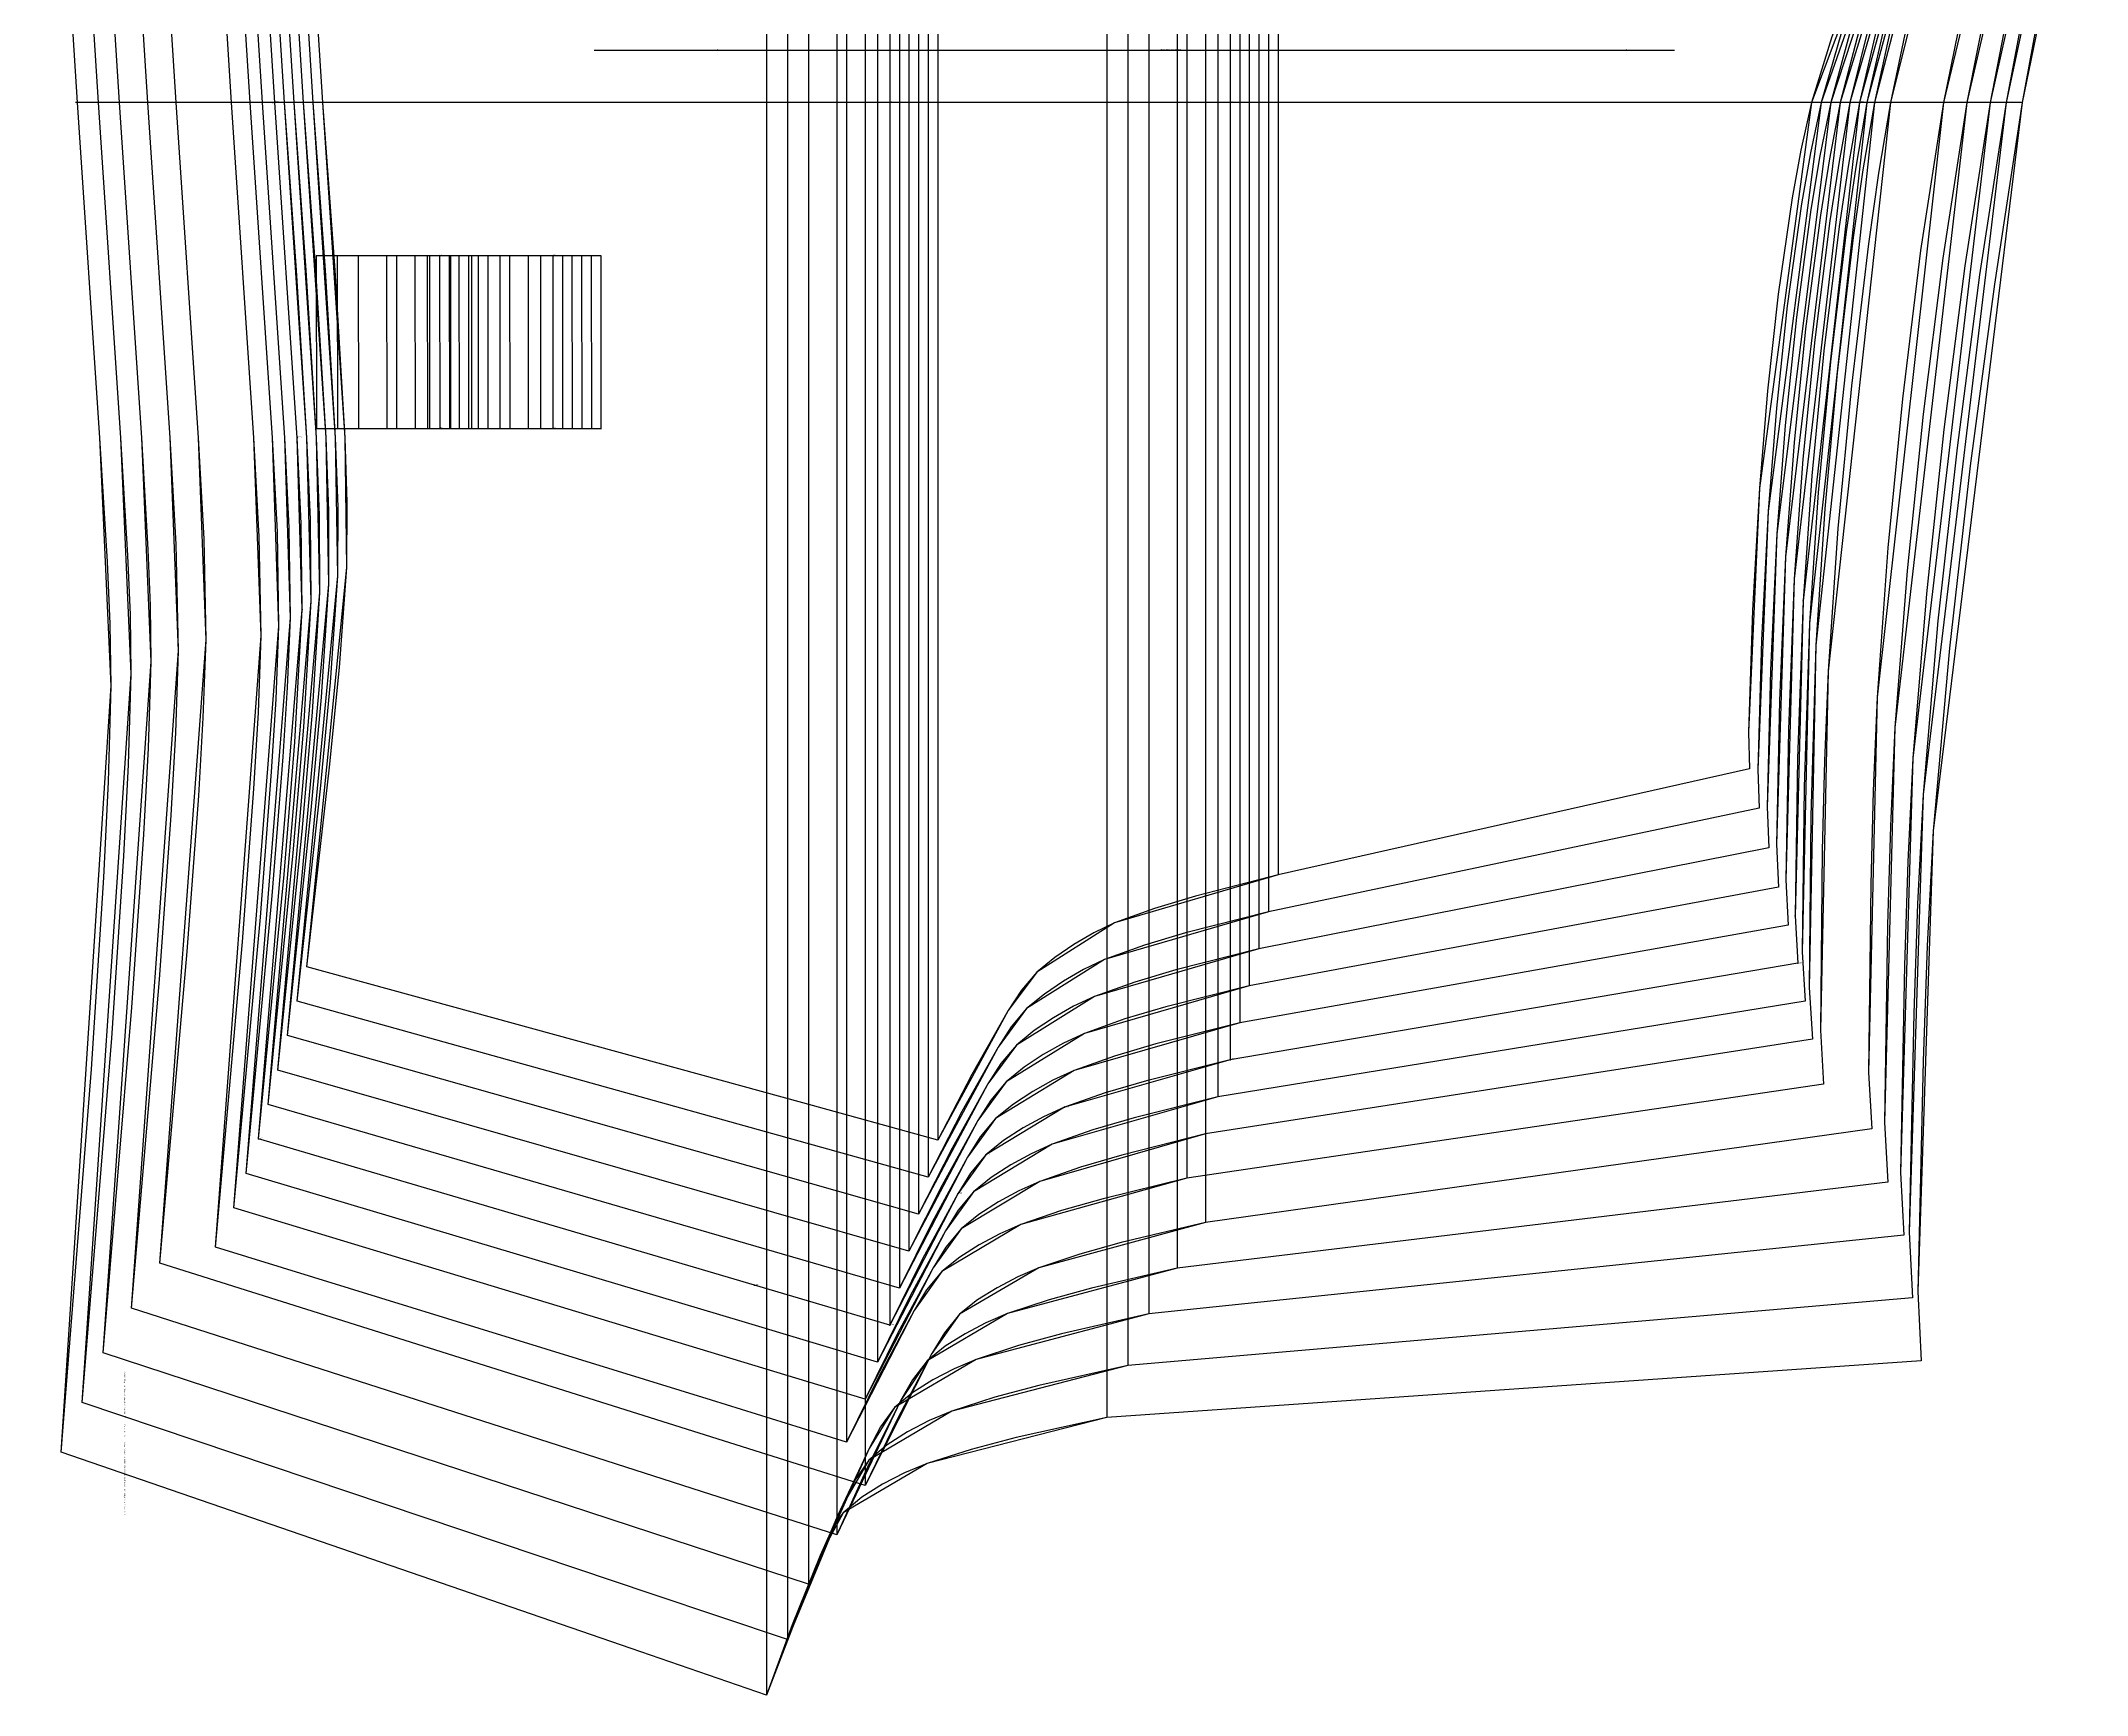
# Model space of a CAD drawing. Extents: x -17 to 2388, y -41 to 629.
# Drawn here: x -16.9 to 398, y -40.7 to 294.6 of the extents above; entities that cross this region are included whole.
import ezdxf

# ---------------------------------------------------------------- set-up
doc = ezdxf.new("R2010")
doc.units = 0

# ---------------------------------------------------------------- blocks, each defined once
blk = doc.blocks.new('GLX4802SLS_26')
at = {"layer": '1'}
for points in [[(37.0078, 106.9722), (45.113, 187.9092), (44.8158, 214.2186), (40.2845, 282.1331), (36.6548, 339.4863), (34.2113, 384.683), (33.2258, 468.9348)], [(386.9665, 396.0496), (385.0895, 391.2007), (361.8459, 334.6654), (342.0822, 282.1331), (331.564, 204.0001), (329.2831, 154.5413), (329.5498, 147.0864)], [(329.5498, 147.0864), (233.962, 125.6361), (200.7896, 115.8622), (185.0441, 105.8774), (179.2072, 98.1329), (164.9604, 71.8363)], [(164.9604, 71.8363), (137.5588, 79.3573), (37.0078, 106.9722)]]:
    blk.add_lwpolyline(points, dxfattribs=at)
at = {"layer": '5'}
blk.add_line((130.0404, 292.7427), (314.32, 292.7427), dxfattribs=at)
at = {"layer": '7'}
blk.add_line((130.0404, 292.7427), (314.32, 292.7427), dxfattribs=at)
at = {"layer": '8'}
for p, q in [((233.962, 438.6301), (233.962, 125.6361)), ((96.7055, 251.0917), (73.7058, 251.0714)), ((73.7058, 251.0664), (73.7362, 216.0651)), ((96.736, 216.0855), (96.7055, 251.0867)), ((73.7388, 216.0702), (96.7385, 216.0906))]:
    blk.add_line(p, q, dxfattribs=at)
for points in [[(164.9604, 480.8017), (164.9604, 282.1331), (164.9604, 71.8363)], [(342.0822, 282.1331), (233.962, 282.1331), (39.906, 282.1331)]]:
    blk.add_lwpolyline(points, dxfattribs=at)
at = {"layer": '84'}
for points in [[(37.0078, 106.9722), (41.6129, 147.3988), (43.622, 167.635), (45.113, 187.9092), (45.2324, 201.0614), (44.8158, 214.2186), (42.766, 248.186), (40.2845, 282.1331), (36.6548, 339.4863), (34.2113, 384.683), (33.5001, 426.8039), (33.2258, 468.9348)], [(386.9665, 396.0496), (385.0895, 391.2007), (361.8459, 334.6654), (351.1271, 308.6685), (346.2452, 295.5113), (342.0822, 282.1331), (339.9333, 272.5217), (338.1553, 262.8316), (335.3309, 243.3193), (333.1693, 223.6877), (331.564, 204.0001), (330.1594, 179.2885), (329.2831, 154.5413), (329.5498, 147.0864)], [(329.5498, 147.0864), (233.962, 125.6361), (217.1701, 121.3003), (208.8947, 118.8136), (200.7896, 115.8622), (196.5656, 113.8302), (192.5168, 111.473), (188.6484, 108.8441), (185.0441, 105.8774), (181.8945, 102.197), (179.2072, 98.1329), (171.8488, 85.1231), (164.9604, 71.8363)], [(164.9604, 71.8363), (137.5588, 79.3573), (37.0078, 106.9722)]]:
    blk.add_lwpolyline(points, dxfattribs=at)
at = {"layer": '85'}
for points in [[(164.9604, 480.8017), (164.9604, 282.1331), (164.9604, 71.8363)], [(233.962, 438.6301), (233.962, 125.6361)], [(342.0822, 282.1331), (233.962, 282.1331), (39.906, 282.1331)], [(96.7055, 251.0917), (73.7058, 251.0714)], [(73.7058, 251.0664), (73.7362, 216.0651)], [(96.736, 216.0855), (96.7055, 251.0867)], [(73.7388, 216.0702), (96.7385, 216.0906)]]:
    blk.add_lwpolyline(points, dxfattribs=at)
at = {"layer": '1'}
blk.add_text('Piece Name: GLX4802SLS', height=0.25, dxfattribs=at).set_placement((210.0961, 292.7401))
blk = doc.blocks.new('GLX4802SLS_28')
at = {"layer": '1'}
for points in [[(35.0571, 99.9922), (43.3045, 186.2074), (42.8651, 214.2186), (38.3337, 282.1331), (34.7041, 339.4863), (32.192, 387.1214), (31.2751, 475.9148)], [(388.9172, 404.0505), (387.0402, 398.8613), (363.7382, 338.3306), (344.0329, 282.1331), (333.3217, 199.3519), (331.1754, 146.9771), (331.5005, 139.0854)], [(331.5005, 139.0854), (232.0138, 118.1355), (198.7525, 108.4377), (182.9664, 98.4758), (177.1651, 90.7009), (163.0122, 64.3357)], [(163.0122, 64.3357), (135.6106, 71.9684), (35.0571, 99.9922)]]:
    blk.add_lwpolyline(points, dxfattribs=at)
at = {"layer": '5'}
blk.add_line((128.0897, 292.7427), (312.3718, 292.7427), dxfattribs=at)
at = {"layer": '7'}
blk.add_line((128.0897, 292.7427), (312.3718, 292.7427), dxfattribs=at)
at = {"layer": '8'}
for p, q in [((232.0138, 446.1307), (232.0138, 118.1355)), ((94.7548, 251.0917), (71.755, 251.0714)), ((71.755, 251.0664), (71.7855, 216.0651)), ((94.7852, 216.0855), (94.7548, 251.0867)), ((71.7881, 216.0702), (94.7903, 216.0906))]:
    blk.add_line(p, q, dxfattribs=at)
for points in [[(163.0122, 488.3023), (163.0122, 282.1331), (163.0122, 64.3357)], [(344.0329, 282.1331), (232.0138, 282.1331), (37.9553, 282.1331)]]:
    blk.add_lwpolyline(points, dxfattribs=at)
at = {"layer": '84'}
for points in [[(35.0571, 99.9922), (39.7688, 143.0579), (41.8161, 164.6124), (43.3045, 186.2074), (43.3629, 200.213), (42.8651, 214.2186), (40.7975, 248.186), (38.3337, 282.1331), (34.7041, 339.4863), (33.2944, 363.2962), (32.192, 387.1214), (31.5037, 431.513), (31.2751, 475.9148)], [(388.9172, 404.0505), (387.0402, 398.8613), (363.7382, 338.3306), (353.0499, 310.482), (348.1883, 296.4104), (344.0329, 282.1331), (341.8663, 271.9299), (340.0654, 261.6556), (337.1825, 240.98), (334.9626, 220.1952), (333.3217, 199.3519), (331.9679, 173.1798), (331.1754, 146.9771), (331.5005, 139.0854)], [(331.5005, 139.0854), (232.0138, 118.1355), (215.1762, 113.8403), (206.8805, 111.374), (198.7525, 108.4377), (194.5158, 106.4159), (190.4543, 104.0689), (186.5783, 101.4451), (182.9664, 98.4758), (179.8321, 94.7827), (177.1651, 90.7009), (169.8524, 77.6555), (163.0122, 64.3357)], [(163.0122, 64.3357), (135.6106, 71.9684), (35.0571, 99.9922)]]:
    blk.add_lwpolyline(points, dxfattribs=at)
at = {"layer": '85'}
for points in [[(163.0122, 488.3023), (163.0122, 282.1331), (163.0122, 64.3357)], [(232.0138, 446.1307), (232.0138, 118.1355)], [(344.0329, 282.1331), (232.0138, 282.1331), (37.9553, 282.1331)], [(94.7548, 251.0917), (71.755, 251.0714)], [(71.755, 251.0664), (71.7855, 216.0651)], [(94.7852, 216.0855), (94.7548, 251.0867)], [(71.7881, 216.0702), (94.7903, 216.0906)]]:
    blk.add_lwpolyline(points, dxfattribs=at)
at = {"layer": '1'}
blk.add_text('Piece Name: GLX4802SLS', height=0.25, dxfattribs=at).set_placement((210.0961, 292.7401))
blk = doc.blocks.new('GLX4802SLS_30')
at = {"layer": '1'}
for points in [[(33.109, 93.0098), (41.4986, 184.5057), (40.9169, 214.2186), (36.3856, 282.1331), (32.7559, 339.4863), (30.1778, 389.5598), (29.3269, 482.8947)], [(390.8654, 412.049), (388.9909, 406.522), (365.6305, 341.9984), (345.9811, 282.1331), (335.0768, 194.7038), (333.0702, 139.4105), (333.4487, 131.0818)], [(333.4487, 131.0818), (230.0631, 110.6323), (196.7231, 100.9524), (180.8912, 91.0717), (175.1178, 83.2638), (161.0615, 56.8325)], [(161.0615, 56.8325), (133.6599, 64.5567), (33.109, 93.0098)]]:
    blk.add_lwpolyline(points, dxfattribs=at)
at = {"layer": '5'}
blk.add_line((126.1415, 292.7427), (310.4211, 292.7427), dxfattribs=at)
at = {"layer": '7'}
blk.add_line((126.1415, 292.7427), (310.4211, 292.7427), dxfattribs=at)
at = {"layer": '8'}
for p, q in [((230.0631, 453.6314), (230.0631, 110.6323)), ((92.8066, 251.0892), (69.8069, 251.0689)), ((69.8069, 251.0664), (69.8374, 216.0626)), ((92.8371, 216.0829), (92.8066, 251.0841)), ((69.8399, 216.0702), (92.8396, 216.088))]:
    blk.add_line(p, q, dxfattribs=at)
for points in [[(161.0615, 495.803), (161.0615, 282.1331), (161.0615, 56.8325)], [(345.9811, 282.1331), (230.0631, 282.1331), (36.0071, 282.1331)]]:
    blk.add_lwpolyline(points, dxfattribs=at)
at = {"layer": '84'}
for points in [[(33.109, 93.0098), (37.9273, 138.7171), (40.0076, 161.5923), (41.4986, 184.5057), (41.496, 199.3621), (40.9169, 214.2186), (38.8341, 248.1834), (36.3856, 282.1331), (32.7559, 339.4863), (31.3005, 364.5154), (30.1778, 389.5598), (29.5098, 436.2222), (29.3269, 482.8947)], [(390.8654, 412.049), (388.9909, 406.522), (365.6305, 341.9984), (354.9778, 312.3007), (350.134, 297.3121), (345.9811, 282.1331), (343.8018, 271.3406), (341.9755, 260.4821), (339.0316, 238.6457), (336.7558, 216.7052), (335.0768, 194.7038), (333.7764, 167.0762), (333.0702, 139.4105), (333.4487, 131.0818)], [(333.4487, 131.0818), (230.0631, 110.6323), (213.1924, 106.3422), (204.8765, 103.8784), (196.7231, 100.9524), (192.4762, 98.9559), (188.3995, 96.6318), (184.5082, 94.0309), (180.8912, 91.0717), (177.7645, 87.3684), (175.1178, 83.2638), (167.856, 70.1853), (161.0615, 56.8325)], [(161.0615, 56.8325), (133.6599, 64.5567), (33.109, 93.0098)]]:
    blk.add_lwpolyline(points, dxfattribs=at)
at = {"layer": '85'}
for points in [[(161.0615, 495.803), (161.0615, 282.1331), (161.0615, 56.8325)], [(230.0631, 453.6314), (230.0631, 110.6323)], [(345.9811, 282.1331), (230.0631, 282.1331), (36.0071, 282.1331)], [(92.8066, 251.0892), (69.8069, 251.0689)], [(69.8069, 251.0664), (69.8374, 216.0626)], [(92.8371, 216.0829), (92.8066, 251.0841)], [(69.8399, 216.0702), (92.8396, 216.088)]]:
    blk.add_lwpolyline(points, dxfattribs=at)
at = {"layer": '1'}
blk.add_text('Piece Name: GLX4802SLS', height=0.25, dxfattribs=at).set_placement((210.0961, 292.7376))
blk = doc.blocks.new('GLX4802SLS_32')
at = {"layer": '1'}
for points in [[(31.1582, 86.0298), (39.6926, 182.8039), (38.9662, 214.2186), (34.4348, 282.1331), (30.8052, 339.4863), (28.1585, 391.9957), (27.3762, 489.8746)], [(392.8161, 420.0526), (390.9441, 414.1826), (367.5228, 345.6661), (347.9293, 282.1331), (336.8371, 190.0556), (334.9626, 131.8464), (335.3994, 123.0808)], [(335.3994, 123.0808), (228.1124, 103.1317), (194.6936, 93.467), (178.8135, 83.6676), (173.0731, 75.8292), (159.1107, 49.3319)], [(159.1107, 49.3319), (131.7092, 57.1754), (31.1582, 86.0298)]]:
    blk.add_lwpolyline(points, dxfattribs=at)
at = {"layer": '5'}
blk.add_line((124.1908, 292.7427), (308.4704, 292.7427), dxfattribs=at)
at = {"layer": '7'}
blk.add_line((124.1908, 292.7427), (308.4704, 292.7427), dxfattribs=at)
at = {"layer": '8'}
for p, q in [((228.1124, 461.132), (228.1124, 103.1317)), ((90.8559, 251.0892), (67.8562, 251.0689)), ((67.8562, 251.0664), (67.8866, 216.0626)), ((90.8863, 216.0829), (90.8559, 251.0841)), ((67.8892, 216.0702), (90.8889, 216.088))]:
    blk.add_line(p, q, dxfattribs=at)
for points in [[(159.1107, 503.3036), (159.1107, 282.1331), (159.1107, 49.3319)], [(347.9293, 282.1331), (228.1124, 282.1331), (34.0564, 282.1331)]]:
    blk.add_lwpolyline(points, dxfattribs=at)
at = {"layer": '84'}
for points in [[(31.1582, 86.0298), (36.0858, 134.3762), (38.2042, 158.5697), (39.6926, 182.8039), (39.6291, 198.5112), (38.9662, 214.2186), (36.8682, 248.1834), (34.4348, 282.1331), (30.8052, 339.4863), (29.3066, 365.7321), (28.1585, 391.9957), (27.5159, 440.9314), (27.3762, 489.8746)], [(392.8161, 420.0526), (390.9441, 414.1826), (367.5228, 345.6661), (356.9031, 314.1193), (352.0796, 298.2138), (347.9293, 282.1331), (345.7372, 270.7514), (343.8856, 259.3087), (340.8833, 236.309), (338.549, 213.2127), (336.8371, 190.0556), (335.5874, 160.97), (334.9626, 131.8464), (335.3994, 123.0808)], [(335.3994, 123.0808), (228.1124, 103.1317), (211.2061, 98.8441), (202.8724, 96.3804), (194.6936, 93.467), (190.4366, 91.4934), (186.3446, 89.1921), (182.4406, 86.6115), (178.8135, 83.6676), (175.702, 79.9516), (173.0731, 75.8292), (165.8595, 62.7152), (159.1107, 49.3319)], [(159.1107, 49.3319), (131.7092, 57.1754), (31.1582, 86.0298)]]:
    blk.add_lwpolyline(points, dxfattribs=at)
at = {"layer": '85'}
for points in [[(159.1107, 503.3036), (159.1107, 282.1331), (159.1107, 49.3319)], [(228.1124, 461.132), (228.1124, 103.1317)], [(347.9293, 282.1331), (228.1124, 282.1331), (34.0564, 282.1331)], [(90.8559, 251.0892), (67.8562, 251.0689)], [(67.8562, 251.0664), (67.8866, 216.0626)], [(90.8863, 216.0829), (90.8559, 251.0841)], [(67.8892, 216.0702), (90.8889, 216.088)]]:
    blk.add_lwpolyline(points, dxfattribs=at)
at = {"layer": '1'}
blk.add_text('Piece Name: GLX4802SLS', height=0.25, dxfattribs=at).set_placement((210.0961, 292.7401))
blk = doc.blocks.new('GLX4802SLS_34')
at = {"layer": '1'}
for points in [[(29.21, 79.0525), (37.8867, 181.102), (37.018, 214.2186), (32.4866, 282.1331), (28.857, 339.4863), (26.1443, 394.4366), (25.428, 496.8545)], [(394.7643, 427.7513), (392.8949, 421.5562), (369.4176, 349.1942), (349.88, 282.1331), (338.5998, 185.5877), (336.8599, 124.5693), (337.3476, 115.3846)], [(337.3476, 115.3846), (226.1642, 95.6336), (192.5879, 85.9486), (176.6317, 76.2077), (170.9573, 68.354), (157.1626, 41.8338)], [(157.1626, 41.8338), (129.761, 49.7968), (29.21, 79.0525)]]:
    blk.add_lwpolyline(points, dxfattribs=at)
at = {"layer": '5'}
blk.add_line((122.2426, 292.7427), (306.5222, 292.7427), dxfattribs=at)
at = {"layer": '7'}
blk.add_line((122.2426, 292.7427), (306.5222, 292.7427), dxfattribs=at)
at = {"layer": '8'}
for p, q in [((226.1642, 468.6326), (226.1642, 95.6336)), ((88.9077, 251.0917), (65.908, 251.0714)), ((65.908, 251.0664), (65.9385, 216.0651)), ((88.9381, 216.0855), (88.9077, 251.0867)), ((65.941, 216.0702), (88.9407, 216.0906))]:
    blk.add_line(p, q, dxfattribs=at)
for points in [[(157.1626, 510.8042), (157.1626, 282.1331), (157.1626, 41.8338)], [(349.88, 282.1331), (226.1642, 282.1331), (32.1082, 282.1331)]]:
    blk.add_lwpolyline(points, dxfattribs=at)
at = {"layer": '84'}
for points in [[(29.21, 79.0525), (34.2443, 130.0353), (36.3982, 155.5497), (37.8867, 181.102), (37.7597, 197.6628), (37.018, 214.2186), (34.9073, 248.1834), (32.4866, 282.1331), (28.857, 339.4863), (27.3101, 366.9513), (26.1443, 394.4366), (25.5194, 445.6405), (25.428, 496.8545)], [(394.7643, 427.7513), (392.8949, 421.5562), (369.4176, 349.1942), (358.8309, 315.8694), (354.0227, 299.0825), (349.88, 282.1331), (347.6727, 270.1849), (345.7957, 258.1809), (342.7375, 234.0661), (340.3474, 209.8549), (338.5998, 185.5877), (337.401, 155.095), (336.8599, 124.5693), (337.3476, 115.3846)], [(337.3476, 115.3846), (226.1642, 95.6336), (209.1817, 91.3283), (200.8074, 88.8594), (192.5879, 85.9486), (188.308, 83.9902), (184.1958, 81.7093), (180.2715, 79.1465), (176.6317, 76.2077), (173.5455, 72.484), (170.9573, 68.354), (163.8275, 55.2247), (157.1626, 41.8338)], [(157.1626, 41.8338), (129.761, 49.7968), (29.21, 79.0525)]]:
    blk.add_lwpolyline(points, dxfattribs=at)
at = {"layer": '85'}
for points in [[(157.1626, 510.8042), (157.1626, 282.1331), (157.1626, 41.8338)], [(226.1642, 468.6326), (226.1642, 95.6336)], [(349.88, 282.1331), (226.1642, 282.1331), (32.1082, 282.1331)], [(88.9077, 251.0917), (65.908, 251.0714)], [(65.908, 251.0664), (65.9385, 216.0651)], [(88.9381, 216.0855), (88.9077, 251.0867)], [(65.941, 216.0702), (88.9407, 216.0906)]]:
    blk.add_lwpolyline(points, dxfattribs=at)
at = {"layer": '1'}
blk.add_text('Piece Name: GLX4802SLS', height=0.25, dxfattribs=at).set_placement((210.0961, 292.7401))
blk = doc.blocks.new('GLX4802SLS_36')
at = {"layer": '1'}
for points in [[(27.2593, 72.0726), (36.0808, 179.4028), (35.0673, 214.2186), (30.5359, 282.1331), (26.9063, 339.4863), (24.1275, 396.8776), (23.4773, 503.8345)], [(396.715, 435.45), (394.8481, 428.9298), (371.315, 352.7248), (351.8307, 282.1331), (340.3677, 181.1173), (338.7573, 117.2922), (339.2983, 107.6859)], [(339.2983, 107.6859), (224.2135, 88.133), (190.6347, 78.5038), (174.6632, 68.862), (168.9888, 60.9651), (155.2118, 34.3332)], [(155.2118, 34.3332), (127.8103, 42.4155), (27.2593, 72.0726)]]:
    blk.add_lwpolyline(points, dxfattribs=at)
at = {"layer": '2'}
for p in [(120.2919, 292.7427), (304.574, 292.7427), (30.1575, 282.1331), (351.8307, 282.1331), (63.9573, 251.0714), (63.9573, 251.0664), (86.957, 251.0917), (86.957, 251.0867), (63.9877, 216.0651), (63.9903, 216.0702), (86.9874, 216.0855), (86.99, 216.0906), (338.7573, 117.2922), (339.2983, 107.6859), (339.2983, 107.6859), (224.2135, 88.133), (224.2135, 88.133), (27.2593, 72.0726), (27.2593, 72.0726), (155.2118, 34.3332), (155.2118, 34.3332), (155.2118, 34.3332)]:
    blk.add_point(p, dxfattribs=at)
at = {"layer": '3'}
for p in [(30.5359, 282.1331), (155.2118, 282.1331), (224.2135, 282.1331), (351.8307, 282.1331), (35.0673, 214.2186), (36.0808, 179.4028), (340.3677, 181.1173), (190.6347, 78.5038), (174.6632, 68.862), (168.9888, 60.9651), (127.8103, 42.4155)]:
    blk.add_point(p, dxfattribs=at)
at = {"layer": '4'}
blk.add_point((351.8307, 282.1331, -3.998), dxfattribs=at)
at = {"layer": '5'}
blk.add_line((120.2919, 292.7427), (304.574, 292.7427), dxfattribs=at)
at = {"layer": '7'}
blk.add_line((120.2919, 292.7427), (304.574, 292.7427), dxfattribs=at)
at = {"layer": '8'}
for p, q in [((224.2135, 476.1332), (224.2135, 88.133)), ((86.957, 251.0917), (63.9573, 251.0714)), ((63.9573, 251.0664), (63.9877, 216.0651)), ((86.9874, 216.0855), (86.957, 251.0867)), ((63.9903, 216.0702), (86.99, 216.0906))]:
    blk.add_line(p, q, dxfattribs=at)
for points in [[(155.2118, 518.3048), (155.2118, 282.1331), (155.2118, 34.3332)], [(351.8307, 282.1331), (224.2135, 282.1331), (30.1575, 282.1331)]]:
    blk.add_lwpolyline(points, dxfattribs=at)
at = {"layer": '84'}
for points in [[(27.2593, 72.0726), (32.4028, 125.697), (34.5923, 152.5296), (36.0808, 179.4028), (35.8928, 196.812), (35.0673, 214.2186), (30.5359, 282.1331), (26.9063, 339.4863), (25.3162, 368.173), (24.1275, 396.8776), (23.5255, 450.3497), (23.4773, 503.8345)], [(396.715, 435.45), (394.8481, 428.9298), (371.315, 352.7248), (360.7588, 317.6245), (355.9683, 299.9563), (351.8307, 282.1331), (349.6082, 269.6211), (347.7083, 257.0531), (344.5917, 231.8208), (342.1482, 206.497), (340.3677, 181.1173), (339.2196, 149.22), (338.7573, 117.2922), (339.2983, 107.6859)], [(339.2983, 107.6859), (224.2135, 88.133), (207.2336, 83.848), (198.8592, 81.3918), (190.6347, 78.5038), (186.3548, 76.5709), (182.2324, 74.3179), (178.303, 71.7805), (174.6632, 68.862), (171.5745, 65.1206), (168.9888, 60.9651), (161.8692, 47.78), (155.2118, 34.3332)], [(155.2118, 34.3332), (127.8103, 42.4155), (27.2593, 72.0726)]]:
    blk.add_lwpolyline(points, dxfattribs=at)
at = {"layer": '85'}
for points in [[(155.2118, 518.3048), (155.2118, 282.1331), (155.2118, 34.3332)], [(224.2135, 476.1332), (224.2135, 88.133)], [(351.8307, 282.1331), (224.2135, 282.1331), (30.1575, 282.1331)], [(86.957, 251.0917), (63.9573, 251.0714)], [(63.9573, 251.0664), (63.9877, 216.0651)], [(86.9874, 216.0855), (86.957, 251.0867)], [(63.9903, 216.0702), (86.99, 216.0906)]]:
    blk.add_lwpolyline(points, dxfattribs=at)
at = {"layer": '1'}
for s, p in [('Piece Name: GLX4802SLS', (210.0961, 292.7401)), ('# 556', (30.5359, 282.1331)), ('# 538', (351.8307, 282.1331)), ('# 556', (35.0673, 214.2186)), ('# 539', (339.2983, 107.6859)), ('# 539', (339.2983, 107.6859)), ('# 758', (224.2135, 88.133)), ('# 555', (190.6347, 78.5038)), ('# 544', (27.2593, 72.0726)), ('# 542', (174.6632, 68.862)), ('# 755', (168.9888, 60.9651)), ('# 557', (127.8103, 42.4155)), ('# 543', (155.2118, 34.3332)), ('# 543', (155.2118, 34.3332))]:
    blk.add_text(s, height=0.25, dxfattribs=at).set_placement(p)
at = {"layer": '8'}
for s, p in [('# 556', (30.1575, 282.1331)), ('# 0', (155.2118, 282.1331)), ('# 0', (224.2135, 282.1331)), ('# 538', (351.8307, 282.1331)), ('NM', (351.8307, 282.1331)), ('# 0', (63.9573, 251.0714)), ('# 0', (63.9573, 251.0664)), ('NM', (63.9573, 251.0664)), ('# 0', (86.957, 251.0917)), ('# 0', (86.957, 251.0867)), ('NM', (86.957, 251.0917)), ('# 0', (63.9877, 216.0651)), ('# 0', (63.9903, 216.0702)), ('NM', (63.9903, 216.0702)), ('# 0', (86.9874, 216.0855)), ('# 0', (86.99, 216.0906)), ('NM', (86.9874, 216.0855)), ('# 758', (224.2135, 88.133)), ('# 543', (155.2118, 34.3332))]:
    blk.add_text(s, height=0.25, dxfattribs=at).set_placement(p)
at = {"layer": '85'}
for p in [(351.8307, 282.1331), (63.9573, 251.0664), (86.957, 251.0917), (63.9903, 216.0702), (86.9874, 216.0855)]:
    blk.add_text('NM', height=0.25, dxfattribs=at).set_placement(p)
blk = doc.blocks.new('GLX4802SLS_38')
at = {"layer": '1'}
for points in [[(24.76, 65.0799), (33.7236, 177.6959), (32.5679, 214.2186), (28.0366, 282.1331), (24.4069, 339.4863), (21.5596, 399.3134), (20.9779, 510.8118)], [(399.2144, 443.1488), (397.3069, 436.2984), (373.2175, 356.2604), (353.3293, 282.1331), (341.6809, 176.6418), (340.2, 110.01), (340.7969, 99.9846)], [(340.7969, 99.9846), (221.7141, 80.6298), (188.1353, 71.0007), (172.1613, 61.3588), (166.4894, 53.462), (152.7125, 26.8301)], [(152.7125, 26.8301), (125.311, 35.0317), (24.76, 65.0799)]]:
    blk.add_lwpolyline(points, dxfattribs=at)
at = {"layer": '5'}
blk.add_line((117.7926, 292.7427), (302.0721, 292.7427), dxfattribs=at)
at = {"layer": '7'}
blk.add_line((117.7926, 292.7427), (302.0721, 292.7427), dxfattribs=at)
at = {"layer": '8'}
for p, q in [((221.7141, 483.6338), (221.7141, 80.6298)), ((84.4576, 251.0892), (61.4579, 251.0689)), ((61.4579, 251.0664), (61.4884, 216.0626)), ((84.4881, 216.0829), (84.4576, 251.0841)), ((61.4909, 216.0702), (84.4906, 216.088))]:
    blk.add_line(p, q, dxfattribs=at)
for points in [[(152.7125, 525.8054), (152.7125, 282.1331), (152.7125, 26.8301)], [(353.3293, 282.1331), (221.7141, 282.1331), (27.6581, 282.1331)]]:
    blk.add_lwpolyline(points, dxfattribs=at)
at = {"layer": '84'}
for points in [[(24.76, 65.0799), (30.0101, 121.3486), (32.2352, 149.5044), (33.1394, 163.5938), (33.7236, 177.6959), (33.4722, 195.9611), (32.5679, 214.2186), (28.0366, 282.1331), (24.4069, 339.4863), (22.7711, 369.3922), (21.5596, 399.3134), (20.9805, 455.0588), (20.9779, 510.8118)], [(399.2144, 443.1488), (397.3069, 436.2984), (385.1148, 396.3239), (373.2175, 356.2604), (362.4403, 319.3924), (357.5533, 300.8377), (353.3293, 282.1331), (351.0661, 269.0597), (349.1332, 255.9355), (345.9582, 229.583), (343.4741, 203.1416), (341.6809, 176.6418), (340.5836, 143.3424), (340.2, 110.01), (340.7969, 99.9846)], [(340.7969, 99.9846), (221.7141, 80.6298), (204.7342, 76.3474), (196.3598, 73.8912), (188.1353, 71.0007), (183.8529, 69.0703), (179.733, 66.8173), (175.8036, 64.2798), (172.1613, 61.3588), (169.0726, 57.62), (166.4894, 53.462), (159.3673, 40.2794), (152.7125, 26.8301)], [(152.7125, 26.8301), (125.311, 35.0317), (24.76, 65.0799)]]:
    blk.add_lwpolyline(points, dxfattribs=at)
at = {"layer": '85'}
for points in [[(152.7125, 525.8054), (152.7125, 282.1331), (152.7125, 26.8301)], [(221.7141, 483.6338), (221.7141, 80.6298)], [(353.3293, 282.1331), (221.7141, 282.1331), (27.6581, 282.1331)], [(84.4576, 251.0892), (61.4579, 251.0689)], [(61.4579, 251.0664), (61.4884, 216.0626)], [(84.4881, 216.0829), (84.4576, 251.0841)], [(61.4909, 216.0702), (84.4906, 216.088)]]:
    blk.add_lwpolyline(points, dxfattribs=at)
at = {"layer": '1'}
blk.add_text('Piece Name: GLX4802SLS', height=0.25, dxfattribs=at).set_placement((210.0961, 292.7401))
blk = doc.blocks.new('GLX4802SLS_40')
at = {"layer": '1'}
for points in [[(22.2581, 58.1026), (31.364, 175.9966), (30.066, 214.2186), (25.5347, 282.1331), (21.905, 339.4863), (18.9916, 401.7544), (18.476, 517.7943)], [(401.7163, 450.8475), (399.7681, 443.672), (375.1225, 359.7961), (354.8304, 282.1331), (342.9966, 172.1739), (341.6478, 102.7329), (342.2981, 92.2884)], [(342.2981, 92.2884), (219.2148, 73.1317), (185.6436, 63.4442), (169.6619, 53.8608), (163.9901, 45.9639), (150.2131, 19.332)], [(150.2131, 19.332), (122.8116, 27.653), (22.2581, 58.1026)]]:
    blk.add_lwpolyline(points, dxfattribs=at)
at = {"layer": '5'}
blk.add_line((115.2907, 292.7427), (299.5727, 292.7427), dxfattribs=at)
at = {"layer": '7'}
blk.add_line((115.2907, 292.7427), (299.5727, 292.7427), dxfattribs=at)
at = {"layer": '8'}
for p, q in [((219.2148, 491.1345), (219.2148, 73.1317)), ((81.9557, 251.0917), (58.9585, 251.0714)), ((58.9585, 251.0664), (58.9865, 216.0651)), ((81.9862, 216.0855), (81.9557, 251.0867)), ((58.9915, 216.0702), (81.9912, 216.0906))]:
    blk.add_line(p, q, dxfattribs=at)
for points in [[(150.2131, 533.3061), (150.2131, 282.1331), (150.2131, 19.332)], [(354.8304, 282.1331), (219.2148, 282.1331), (25.1562, 282.1331)]]:
    blk.add_lwpolyline(points, dxfattribs=at)
at = {"layer": '84'}
for points in [[(22.2581, 58.1026), (27.6149, 117.0077), (29.8781, 146.4819), (30.7899, 161.2316), (31.364, 175.9966), (31.0515, 195.1102), (30.066, 214.2186), (25.5347, 282.1331), (21.905, 339.4863), (20.2261, 370.6089), (18.9916, 401.7544), (18.4354, 459.768), (18.476, 517.7943)], [(401.7163, 450.8475), (399.7681, 443.672), (387.2891, 401.7772), (375.1225, 359.7961), (364.1192, 321.1602), (359.1357, 301.7216), (354.8304, 282.1331), (352.5267, 268.5009), (350.5556, 254.8154), (347.3247, 227.3478), (344.8025, 199.7888), (342.9966, 172.1739), (341.9475, 137.4674), (341.6478, 102.7329), (342.2981, 92.2884)], [(342.2981, 92.2884), (219.2148, 73.1317), (202.2399, 68.8087), (193.8681, 66.3372), (185.6436, 63.4442), (181.3611, 61.5239), (177.2387, 59.2862), (173.3043, 56.764), (169.6619, 53.8608), (166.5707, 50.1193), (163.9901, 45.9639), (156.8679, 32.7788), (150.2131, 19.332)], [(150.2131, 19.332), (122.8116, 27.653), (22.2581, 58.1026)]]:
    blk.add_lwpolyline(points, dxfattribs=at)
at = {"layer": '85'}
for points in [[(150.2131, 533.3061), (150.2131, 282.1331), (150.2131, 19.332)], [(219.2148, 491.1345), (219.2148, 73.1317)], [(354.8304, 282.1331), (219.2148, 282.1331), (25.1562, 282.1331)], [(81.9557, 251.0917), (58.9585, 251.0714)], [(58.9585, 251.0664), (58.9865, 216.0651)], [(81.9862, 216.0855), (81.9557, 251.0867)], [(58.9915, 216.0702), (81.9912, 216.0906)]]:
    blk.add_lwpolyline(points, dxfattribs=at)
at = {"layer": '1'}
blk.add_text('Piece Name: GLX4802SLS', height=0.25, dxfattribs=at).set_placement((210.0961, 292.7401))
blk = doc.blocks.new('GLX4802SLS_42')
at = {"layer": '1'}
for points in [[(18.509, 50.132), (27.78, 174.0536), (26.317, 214.2186), (21.7856, 282.1331), (18.156, 339.4863), (15.1639, 404.5382), (14.727, 525.7648)], [(405.4653, 459.9483), (403.4968, 452.3868), (378.5363, 363.9694), (358.0791, 282.1331), (345.4451, 166.9111), (343.8856, 94.1375), (344.546, 83.1876)], [(344.546, 83.1876), (215.4632, 64.1325), (181.8056, 54.6964), (165.7681, 45.207), (160.1318, 37.2771), (146.4615, 10.5817)], [(146.4615, 10.5817), (119.06, 19.0831), (18.509, 50.132)]]:
    blk.add_lwpolyline(points, dxfattribs=at)
at = {"layer": '5'}
blk.add_line((111.5416, 292.7427), (295.8211, 292.7427), dxfattribs=at)
at = {"layer": '7'}
blk.add_line((111.5416, 292.7427), (295.8211, 292.7427), dxfattribs=at)
at = {"layer": '8'}
for p, q in [((215.4632, 500.1337), (215.4632, 64.1325)), ((78.2066, 251.0917), (55.2069, 251.0714)), ((55.2069, 251.0664), (55.2374, 216.0651)), ((78.2371, 216.0855), (78.2066, 251.0867)), ((55.24, 216.0702), (78.2397, 216.0906))]:
    blk.add_line(p, q, dxfattribs=at)
for points in [[(146.4615, 542.0564), (146.4615, 282.1331), (146.4615, 10.5817)], [(358.0791, 282.1331), (215.4632, 282.1331), (21.4072, 282.1331)]]:
    blk.add_lwpolyline(points, dxfattribs=at)
at = {"layer": '84'}
for points in [[(18.509, 50.132), (23.9878, 112.0522), (26.2916, 143.0325), (27.2136, 158.5367), (27.78, 174.0536), (27.3965, 194.1399), (26.317, 214.2186), (21.7856, 282.1331), (18.156, 339.4863), (16.4212, 372.0008), (15.1639, 404.5382), (14.6305, 465.1452), (14.727, 525.7648)], [(405.4653, 459.9483), (403.4968, 452.3868), (390.8527, 408.2212), (378.5363, 363.9694), (367.472, 323.2354), (362.4504, 302.7528), (358.0791, 282.1331), (355.6991, 267.838), (353.6316, 253.4946), (350.1873, 224.7139), (347.4466, 195.8417), (345.4451, 166.9111), (344.7009, 148.7323), (344.2742, 130.5408), (343.8856, 94.1375), (344.546, 83.1876)], [(344.546, 83.1876), (215.4632, 64.1325), (198.4477, 59.939), (190.0556, 57.5311), (181.8056, 54.6964), (177.5079, 52.8066), (173.3678, 50.5994), (169.4206, 48.1), (165.7681, 45.207), (162.6921, 41.4528), (160.1318, 37.2771), (153.0655, 24.0589), (146.4615, 10.5817)], [(146.4615, 10.5817), (119.06, 19.0831), (18.509, 50.132)]]:
    blk.add_lwpolyline(points, dxfattribs=at)
at = {"layer": '85'}
for points in [[(146.4615, 542.0564), (146.4615, 282.1331), (146.4615, 10.5817)], [(215.4632, 500.1337), (215.4632, 64.1325)], [(358.0791, 282.1331), (215.4632, 282.1331), (21.4072, 282.1331)], [(78.2066, 251.0917), (55.2069, 251.0714)], [(55.2069, 251.0664), (55.2374, 216.0651)], [(78.2371, 216.0855), (78.2066, 251.0867)], [(55.24, 216.0702), (78.2397, 216.0906)]]:
    blk.add_lwpolyline(points, dxfattribs=at)
at = {"layer": '1'}
blk.add_text('Piece Name: GLX4802SLS', height=0.25, dxfattribs=at).set_placement((210.0961, 292.7401))
blk = doc.blocks.new('GLX4802SLS_44')
at = {"layer": '1'}
for points in [[(7.2568, 46.8859), (16.5939, 173.2611), (15.0648, 214.2186), (10.5334, 282.1331), (6.9038, 339.4863), (3.8939, 405.2393), (3.4748, 527.7714)], [(416.7175, 469.0492), (414.7287, 461.1015), (389.4481, 368.1451), (368.8309, 282.1331), (355.3968, 161.6507), (353.6265, 85.5396), (354.297, 74.0868)], [(354.297, 74.0868), (219.2122, 55.1333), (185.4658, 45.9487), (169.3749, 36.5532), (163.7767, 28.5928), (150.2106, 1.8314)], [(150.2106, 1.8314), (122.8091, 10.4623), (7.2568, 46.8859)]]:
    blk.add_lwpolyline(points, dxfattribs=at)
at = {"layer": '5'}
blk.add_line((115.2907, 292.7427), (299.5702, 292.7427), dxfattribs=at)
at = {"layer": '7'}
blk.add_line((115.2907, 292.7427), (299.5702, 292.7427), dxfattribs=at)
at = {"layer": '8'}
for p, q in [((219.2122, 509.1329), (219.2122, 55.1333)), ((81.9557, 251.0917), (58.956, 251.0714)), ((58.956, 251.0664), (58.9865, 216.0651)), ((81.9862, 216.0855), (81.9557, 251.0867)), ((58.989, 216.0702), (81.9887, 216.0906))]:
    blk.add_line(p, q, dxfattribs=at)
for points in [[(150.2106, 550.8067), (150.2106, 282.1331), (150.2106, 1.8314)], [(368.8309, 282.1331), (219.2122, 282.1331), (10.155, 282.1331)]]:
    blk.add_lwpolyline(points, dxfattribs=at)
at = {"layer": '84'}
for points in [[(7.2568, 46.8859), (12.7864, 110.0329), (15.108, 141.6279), (16.0325, 157.4369), (16.5939, 173.2611), (16.1824, 193.7436), (15.0648, 214.2186), (10.5334, 282.1331), (6.9038, 339.4863), (5.1588, 372.3514), (3.8939, 405.2393), (3.3681, 466.499), (3.4748, 527.7714)], [(416.7175, 469.0492), (414.7287, 461.1015), (401.9169, 414.6678), (389.4481, 368.1451), (378.3204, 325.3131), (373.2658, 303.7866), (368.8309, 282.1331), (364.2081, 252.1763), (360.5505, 222.0799), (357.594, 191.8971), (355.3968, 161.6507), (354.5815, 142.6388), (354.104, 123.6117), (353.6265, 85.5396), (354.297, 74.0868)], [(354.297, 74.0868), (219.2122, 55.1333), (202.1561, 51.0718), (193.7411, 48.7249), (185.4658, 45.9487), (181.1529, 44.0919), (176.9974, 41.9126), (173.035, 39.4335), (169.3749, 36.5532), (166.3142, 32.7864), (163.7767, 28.5928), (156.7638, 15.3391), (150.2106, 1.8314)], [(150.2106, 1.8314), (122.8091, 10.4623), (7.2568, 46.8859)]]:
    blk.add_lwpolyline(points, dxfattribs=at)
at = {"layer": '85'}
for points in [[(150.2106, 550.8067), (150.2106, 282.1331), (150.2106, 1.8314)], [(219.2122, 509.1329), (219.2122, 55.1333)], [(368.8309, 282.1331), (219.2122, 282.1331), (10.155, 282.1331)], [(81.9557, 251.0917), (58.956, 251.0714)], [(58.956, 251.0664), (58.9865, 216.0651)], [(81.9862, 216.0855), (81.9557, 251.0867)], [(58.989, 216.0702), (81.9887, 216.0906)]]:
    blk.add_lwpolyline(points, dxfattribs=at)
at = {"layer": '1'}
blk.add_text('Piece Name: GLX4802SLS', height=0.25, dxfattribs=at).set_placement((210.0961, 292.7401))
blk = doc.blocks.new('GLX4802SLS_46')
at = {"layer": '1'}
for points in [[(1.5063, 37.7876), (11.0287, 171.0411), (9.3142, 214.2186), (4.7829, 282.1331), (1.1532, 339.4863), (-1.9457, 408.4143), (-2.2759, 536.8595)], [(422.4681, 479.7959), (420.4386, 471.391), (394.5814, 373.0778), (373.5807, 282.1331), (359.0163, 155.4404), (356.8802, 75.3847), (357.5457, 63.3349)], [(357.5457, 63.3349), (213.4616, 45.8801), (179.0904, 36.6649), (162.7709, 27.1095), (157.3962, 18.9713), (144.46, -8.1712)], [(144.46, -8.1712), (117.0585, 0.63), (1.5063, 37.7876)]]:
    blk.add_lwpolyline(points, dxfattribs=at)
at = {"layer": '5'}
blk.add_line((109.5401, 292.7427), (293.8196, 292.7427), dxfattribs=at)
at = {"layer": '7'}
blk.add_line((109.5401, 292.7427), (293.8196, 292.7427), dxfattribs=at)
at = {"layer": '8'}
for p, q in [((213.4616, 518.381), (213.4616, 45.8801)), ((76.2051, 251.0892), (53.2054, 251.0689)), ((53.2054, 251.0664), (53.2359, 216.0626)), ((76.2356, 216.0829), (76.2051, 251.0841)), ((53.2385, 216.0702), (76.2382, 216.088))]:
    blk.add_line(p, q, dxfattribs=at)
for points in [[(144.46, 560.8066), (144.46, 282.1331), (144.46, -8.1712)], [(373.5807, 282.1331), (213.4616, 282.1331), (4.4044, 282.1331)]]:
    blk.add_lwpolyline(points, dxfattribs=at)
at = {"layer": '84'}
for points in [[(1.5063, 37.7876), (7.1756, 104.3763), (9.5428, 137.6909), (10.4776, 154.3584), (11.0287, 171.0411), (10.5385, 192.6362), (9.3142, 214.2186), (4.7829, 282.1331), (1.1532, 339.4863), (-0.6503, 373.9414), (-1.9457, 408.4143), (-2.3521, 440.5224), (-2.4435, 472.6331), (-2.2759, 536.8595)], [(422.4681, 479.7959), (420.4386, 471.391), (407.3297, 422.2827), (394.5814, 373.0778), (383.2835, 327.7718), (378.1349, 305.0134), (373.5807, 282.1331), (368.7014, 250.6193), (364.7466, 218.976), (361.4878, 187.2438), (359.0163, 155.4404), (358.0867, 135.4456), (357.5203, 115.4354), (356.8802, 75.3847), (357.5457, 63.3349)], [(357.5457, 63.3349), (213.4616, 45.8801), (196.0881, 41.8262), (187.5181, 39.4666), (179.0904, 36.6649), (174.7012, 34.7981), (170.4772, 32.5883), (166.4589, 30.066), (162.7709, 27.1095), (159.8041, 23.2614), (157.3962, 18.9713), (150.7033, 5.5195), (144.46, -8.1712)], [(144.46, -8.1712), (117.0585, 0.63), (1.5063, 37.7876)]]:
    blk.add_lwpolyline(points, dxfattribs=at)
at = {"layer": '85'}
for points in [[(144.46, 560.8066), (144.46, 282.1331), (144.46, -8.1712)], [(213.4616, 518.381), (213.4616, 45.8801)], [(373.5807, 282.1331), (213.4616, 282.1331), (4.4044, 282.1331)], [(76.2051, 251.0892), (53.2054, 251.0689)], [(53.2054, 251.0664), (53.2359, 216.0626)], [(76.2356, 216.0829), (76.2051, 251.0841)], [(53.2385, 216.0702), (76.2382, 216.088)]]:
    blk.add_lwpolyline(points, dxfattribs=at)
at = {"layer": '1'}
blk.add_text('Piece Name: GLX4802SLS', height=0.25, dxfattribs=at).set_placement((210.0961, 292.7401))
blk = doc.blocks.new('GLX4802SLS_48')
at = {"layer": '1'}
for points in [[(-4.2444, 28.6944), (5.4661, 168.8262), (3.5637, 214.2186), (-0.9678, 282.1331), (-4.5975, 339.4863), (-7.7826, 411.5918), (-8.0265, 545.9527)], [(428.2187, 490.5477), (426.1486, 481.6857), (399.7122, 378.013), (378.328, 282.1331), (362.6359, 149.2352), (360.1365, 65.2349), (360.7944, 52.5882)], [(360.7944, 52.5882), (207.7111, 36.6319), (172.72, 27.3635), (156.177, 17.6404), (151.0259, 9.332), (138.7095, -18.1687)], [(138.7095, -18.1687), (111.3079, -9.1974), (-4.2444, 28.6944)]]:
    blk.add_lwpolyline(points, dxfattribs=at)
at = {"layer": '5'}
blk.add_line((103.7895, 292.7427), (288.0691, 292.7427), dxfattribs=at)
at = {"layer": '7'}
blk.add_line((103.7895, 292.7427), (288.0691, 292.7427), dxfattribs=at)
at = {"layer": '8'}
for p, q in [((207.7111, 527.6342), (207.7111, 36.6319)), ((70.4546, 251.0917), (47.4549, 251.0714)), ((47.4549, 251.0664), (47.4853, 216.0651)), ((70.4851, 216.0855), (70.4546, 251.0867)), ((47.4879, 216.0702), (70.4876, 216.0906))]:
    blk.add_line(p, q, dxfattribs=at)
for points in [[(138.7095, 570.8066), (138.7095, 282.1331), (138.7095, -18.1687)], [(378.328, 282.1331), (207.7111, 282.1331), (-1.3462, 282.1331)]]:
    blk.add_lwpolyline(points, dxfattribs=at)
at = {"layer": '84'}
for points in [[(-4.2444, 28.6944), (1.5672, 98.7197), (3.9802, 133.7539), (4.8972, 151.2825), (5.4661, 168.8262), (5.3391, 180.18), (4.8946, 191.5288), (3.5637, 214.2186), (-0.9678, 282.1331), (-4.5975, 339.4863), (-6.4593, 375.5263), (-7.7826, 411.5918), (-8.1814, 445.1757), (-8.2525, 478.7672), (-8.0265, 545.9527)], [(428.2187, 490.5477), (426.1486, 481.6857), (412.7399, 429.8951), (399.7122, 378.013), (388.2416, 330.2305), (383.0066, 306.2377), (378.328, 282.1331), (373.1921, 249.0648), (368.9401, 215.8696), (365.3791, 182.5905), (362.6359, 149.2352), (361.5919, 128.2548), (360.9366, 107.2566), (360.1365, 65.2349), (360.7944, 52.5882)], [(360.7944, 52.5882), (207.7111, 36.6319), (190.0225, 32.5679), (181.3002, 30.1905), (172.72, 27.3635), (168.2573, 25.4763), (163.9621, 23.2385), (159.8905, 20.6706), (156.177, 17.6404), (153.3068, 13.7059), (151.0259, 9.332), (144.648, -4.3104), (138.7095, -18.1687)], [(138.7095, -18.1687), (111.3079, -9.1974), (-4.2444, 28.6944)]]:
    blk.add_lwpolyline(points, dxfattribs=at)
at = {"layer": '85'}
for points in [[(138.7095, 570.8066), (138.7095, 282.1331), (138.7095, -18.1687)], [(207.7111, 527.6342), (207.7111, 36.6319)], [(378.328, 282.1331), (207.7111, 282.1331), (-1.3462, 282.1331)], [(70.4546, 251.0917), (47.4549, 251.0714)], [(47.4549, 251.0664), (47.4853, 216.0651)], [(70.4851, 216.0855), (70.4546, 251.0867)], [(47.4879, 216.0702), (70.4876, 216.0906)]]:
    blk.add_lwpolyline(points, dxfattribs=at)
at = {"layer": '1'}
blk.add_text('Piece Name: GLX4802SLS', height=0.25, dxfattribs=at).set_placement((210.0961, 292.7401))
blk = doc.blocks.new('GLX4802SLS_50')
at = {"layer": '1'}
for points in [[(-8.4938, 18.636), (1.4225, 166.3726), (-0.6858, 214.2186), (-5.2172, 282.1331), (-8.8469, 339.4863), (-12.1286, 415.0996), (-12.2759, 555.9908)], [(432.4655, 503.2985), (430.3624, 493.8929), (403.3317, 383.8626), (381.5817, 282.1331), (364.711, 141.8641), (361.8815, 53.1876), (362.5444, 39.8349)], [(362.5444, 39.8349), (203.4617, 26.129), (167.7671, 16.8504), (150.9599, 6.9698), (146.0627, -1.5266), (134.46, -29.4209)], [(134.46, -29.4209), (107.0585, -20.2312), (-8.4938, 18.636)]]:
    blk.add_lwpolyline(points, dxfattribs=at)
at = {"layer": '5'}
blk.add_line((99.5401, 292.7427), (283.8222, 292.7427), dxfattribs=at)
at = {"layer": '7'}
blk.add_line((99.5401, 292.7427), (283.8222, 292.7427), dxfattribs=at)
at = {"layer": '8'}
for p, q in [((203.4617, 538.1321), (203.4617, 26.129)), ((66.2052, 251.0892), (43.2054, 251.0689)), ((43.2054, 251.0664), (43.2359, 216.0626)), ((66.2356, 216.0829), (66.2052, 251.0841)), ((43.2385, 216.0702), (66.2382, 216.088))]:
    blk.add_line(p, q, dxfattribs=at)
for points in [[(134.46, 582.0538), (134.46, 282.1331), (134.46, -29.4209)], [(381.5817, 282.1331), (203.4617, 282.1331), (-5.5957, 282.1331)]]:
    blk.add_lwpolyline(points, dxfattribs=at)
at = {"layer": '84'}
for points in [[(-8.4938, 18.636), (-2.5274, 92.4662), (-0.061, 129.4004), (0.8637, 147.8814), (1.4225, 166.3726), (1.2599, 178.3411), (0.7621, 190.3045), (-0.6858, 214.2186), (-5.2172, 282.1331), (-8.8469, 339.4863), (-10.7747, 377.2815), (-12.1286, 415.0996), (-12.5197, 450.3166), (-12.5654, 485.5388), (-12.2759, 555.9908)], [(432.4655, 503.2985), (430.3624, 493.8929), (416.6439, 438.9273), (403.3317, 383.8626), (391.6985, 333.149), (386.3772, 307.6906), (381.5817, 282.1331), (376.1766, 247.2183), (371.6097, 212.184), (367.7336, 177.066), (364.711, 141.8641), (363.5553, 119.7204), (362.8187, 97.5538), (361.8815, 53.1876), (362.5444, 39.8349)], [(362.5444, 39.8349), (203.4617, 26.129), (185.4175, 22.0828), (176.5199, 19.7003), (167.7671, 16.8504), (163.2154, 14.9581), (158.839, 12.6924), (154.7038, 10.0813), (150.9599, 6.9698), (148.1989, 2.9465), (146.0627, -1.5266), (140.0455, -15.3747), (134.46, -29.4209)], [(134.46, -29.4209), (107.0585, -20.2312), (-8.4938, 18.636)]]:
    blk.add_lwpolyline(points, dxfattribs=at)
at = {"layer": '85'}
for points in [[(134.46, 582.0538), (134.46, 282.1331), (134.46, -29.4209)], [(203.4617, 538.1321), (203.4617, 26.129)], [(381.5817, 282.1331), (203.4617, 282.1331), (-5.5957, 282.1331)], [(66.2052, 251.0892), (43.2054, 251.0689)], [(43.2054, 251.0664), (43.2359, 216.0626)], [(66.2356, 216.0829), (66.2052, 251.0841)], [(43.2385, 216.0702), (66.2382, 216.088)]]:
    blk.add_lwpolyline(points, dxfattribs=at)
at = {"layer": '1'}
blk.add_text('Piece Name: GLX4802SLS', height=0.25, dxfattribs=at).set_placement((210.0936, 292.7401))
blk = doc.blocks.new('GLX4802SLS_52')
at = {"layer": '1'}
for points in [[(-12.7432, 8.5929), (-2.6213, 163.924), (-4.9353, 214.2186), (-9.4666, 282.1331), (-13.0963, 339.4863), (-16.4745, 418.6073), (-16.5253, 566.0289)], [(436.7175, 516.0493), (434.5686, 506.1052), (406.9512, 389.7148), (384.8329, 282.1331), (366.7862, 134.4981), (363.6214, 41.1455), (364.2945, 27.0866)], [(364.2945, 27.0866), (199.2123, 15.6312), (162.8293, 6.2459), (145.7554, -3.7288), (141.1123, -12.4054), (130.2106, -40.668)], [(130.2106, -40.668), (102.8091, -31.2598), (-12.7432, 8.5929)]]:
    blk.add_lwpolyline(points, dxfattribs=at)
at = {"layer": '5'}
blk.add_line((95.2907, 292.7427), (279.5702, 292.7427), dxfattribs=at)
at = {"layer": '7'}
blk.add_line((95.2907, 292.7427), (279.5702, 292.7427), dxfattribs=at)
at = {"layer": '8'}
for p, q in [((199.2123, 548.635), (199.2123, 15.6312)), ((61.9557, 251.0917), (38.956, 251.0714)), ((38.956, 251.0664), (38.9865, 216.0651)), ((61.9862, 216.0855), (61.9557, 251.0867)), ((38.989, 216.0702), (61.9888, 216.0906))]:
    blk.add_line(p, q, dxfattribs=at)
for points in [[(130.2106, 593.306), (130.2106, 282.1331), (130.2106, -40.668)], [(384.8329, 282.1331), (199.2123, 282.1331), (-9.8451, 282.1331)]]:
    blk.add_lwpolyline(points, dxfattribs=at)
at = {"layer": '84'}
for points in [[(-12.7432, 8.5929), (-6.6244, 86.2178), (-4.1047, 125.0519), (-3.17, 144.4803), (-2.6213, 163.924), (-2.8194, 176.5047), (-3.3706, 189.0802), (-4.9353, 214.2186), (-9.4666, 282.1331), (-13.0963, 339.4863), (-15.0877, 379.0341), (-16.4745, 418.6073), (-16.8555, 455.4576), (-16.8809, 492.313), (-16.5253, 566.0289)], [(436.7175, 516.0493), (434.5686, 506.1052), (420.5453, 447.957), (406.9512, 389.7148), (395.1555, 336.0649), (389.7478, 309.1434), (384.8329, 282.1331), (379.1585, 245.3717), (374.2817, 208.4985), (370.0908, 171.5415), (366.7862, 134.4981), (365.5213, 111.1835), (364.7034, 87.8485), (363.6214, 41.1455), (364.2945, 27.0866)], [(364.2945, 27.0866), (199.2123, 15.6312), (180.8201, 11.5393), (171.7523, 9.1237), (162.8293, 6.2459), (158.1913, 4.3511), (153.7336, 2.0803), (149.5324, -0.5563), (145.7554, -3.7288), (144.3, -5.6922), (143.1011, -7.841), (141.1123, -12.4054), (135.4532, -26.4491), (130.2106, -40.668)], [(130.2106, -40.668), (102.8091, -31.2598), (-12.7432, 8.5929)]]:
    blk.add_lwpolyline(points, dxfattribs=at)
at = {"layer": '85'}
for points in [[(130.2106, 593.306), (130.2106, 282.1331), (130.2106, -40.668)], [(199.2123, 548.635), (199.2123, 15.6312)], [(384.8329, 282.1331), (199.2123, 282.1331), (-9.8451, 282.1331)], [(61.9557, 251.0917), (38.956, 251.0714)], [(38.956, 251.0664), (38.9865, 216.0651)], [(61.9862, 216.0855), (61.9557, 251.0867)], [(38.989, 216.0702), (61.9888, 216.0906)]]:
    blk.add_lwpolyline(points, dxfattribs=at)
at = {"layer": '1'}
blk.add_text('Piece Name: GLX4802SLS', height=0.25, dxfattribs=at).set_placement((210.0961, 292.7401))

msp = doc.modelspace()

# ---------------------------------------------------------------- block references
at = {"layer": '1'}
for name in ['GLX4802SLS_52', 'GLX4802SLS_50', 'GLX4802SLS_48', 'GLX4802SLS_46', 'GLX4802SLS_44', 'GLX4802SLS_42', 'GLX4802SLS_40', 'GLX4802SLS_38', 'GLX4802SLS_36', 'GLX4802SLS_34', 'GLX4802SLS_32', 'GLX4802SLS_30', 'GLX4802SLS_28', 'GLX4802SLS_26']:
    msp.add_blockref(name, (0, 0), dxfattribs=at)

# ---------------------------------------------------------------- texts
for s, p in [('ASTM/D13Proposal 1 Version: D 6673-04', (0, 24.8921)), ('Curve Tolerance: .152', (0, 21.3361)), ('Units: METRIC', (0, 17.78)), ('Sample Size: 36', (0, 14.2241)), ('Author: GERBER TECHNOLOGY ; ACCUMARK ; 10.0.1', (0, 10.668)), ('Creation Time: 10:21', (0, 7.1121)), ('Creation Date:  4-12-2017', (0, 3.556)), ('Style Name: GLX4802S19', (0, 0))]:
    msp.add_text(s, height=0.25, rotation=270, dxfattribs=at).set_placement(p)

doc.saveas('drawing.dxf')
